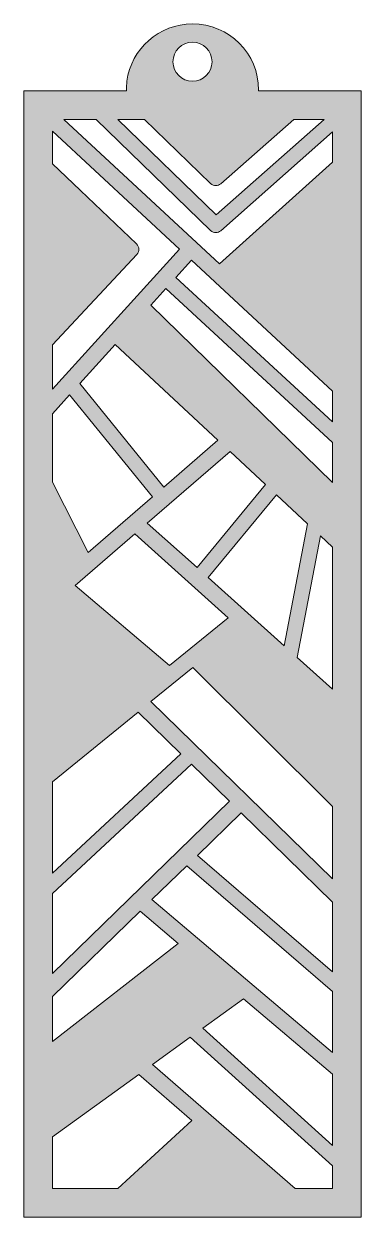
# Model space of a CAD drawing. Extents: x 1262 to 1738, y -1382 to 303.
import ezdxf

# ---------------------------------------------------------------- set-up
doc = ezdxf.new("R2010")
doc.units = 0
doc.header["$MEASUREMENT"] = 0
doc.layers.add('Layer 1', color=7, linetype='Continuous')

msp = doc.modelspace()

# ---------------------------------------------------------------- hatches: boundary and pattern name
at = {"layer": 'Layer 1', "true_color": 0x333644}
h = msp.add_hatch(color=159, dxfattribs=at)
h.dxf.hatch_style = 2
edge = h.paths.add_edge_path()
edge.add_spline(control_points=[(1593.3, 208.1), (1593.3, 208.1), (1593.3, 209.2), (1593.3, 209.2), (1593.3, 260.8), (1551.5, 302.6), (1499.9, 302.6), (1452.5, 302.6), (1413.3, 267.3), (1407.3, 221.6), (1406.8, 217.5), (1406.5, 213.4), (1406.5, 209.2), (1406.5, 209.2), (1406.5, 208.1), (1406.5, 208.1), (1406.5, 208.1), (1261.8, 208.1), (1261.8, 208.1), (1261.8, 208.1), (1261.8, -1382.2), (1261.8, -1382.2), (1261.8, -1382.2), (1738, -1382.2), (1738, -1382.2), (1738, -1382.2), (1738, 208.1), (1738, 208.1), (1738, 208.1), (1593.3, 208.1), (1593.3, 208.1)], knot_values=[0, 0, 0, 0, 1, 1, 1, 2, 2, 2, 3, 3, 3, 4, 4, 4, 5, 5, 5, 6, 6, 6, 7, 7, 7, 8, 8, 8, 9, 9, 9, 10, 10, 10, 10], degree=3, periodic=1)
edge = h.paths.add_edge_path()
edge.add_spline(control_points=[(1499.9, 276.8), (1515.1, 276.8), (1527.5, 264.4), (1527.5, 249.2), (1527.5, 233.9), (1515.1, 221.6), (1499.9, 221.6), (1484.7, 221.6), (1472.3, 233.9), (1472.3, 249.2), (1472.3, 264.4), (1484.7, 276.8), (1499.9, 276.8)], knot_values=[0, 0, 0, 0, 1, 1, 1, 2, 2, 2, 3, 3, 3, 4, 4, 4, 4], degree=3, periodic=1)
edge = h.paths.add_edge_path()
edge.add_spline(control_points=[(1432.3, 167.8), (1432.3, 167.8), (1525.5, 77.3), (1525.5, 77.3), (1527.5, 75.3), (1530.2, 74.3), (1532.8, 74.3), (1535.3, 74.3), (1537.8, 75.2), (1539.8, 77), (1539.8, 77), (1642.8, 167.8), (1642.8, 167.8), (1642.8, 167.8), (1686, 167.8), (1686, 167.8), (1686, 167.8), (1533.2, 33), (1533.2, 33), (1533.2, 33), (1394.4, 167.8), (1394.4, 167.8), (1394.4, 167.8), (1432.3, 167.8), (1432.3, 167.8)], knot_values=[0, 0, 0, 0, 1, 1, 1, 2, 2, 2, 3, 3, 3, 4, 4, 4, 5, 5, 5, 6, 6, 6, 7, 7, 7, 8, 8, 8, 8], degree=3, periodic=1)
edge = h.paths.add_edge_path()
edge.add_spline(control_points=[(1302.1, -150.5), (1302.1, -150.5), (1421.5, -23), (1421.5, -23), (1425.4, -18.8), (1425.2, -12.1), (1421, -8.1), (1421, -8.1), (1302.1, 105.2), (1302.1, 105.2), (1302.1, 105.2), (1302.1, 151), (1302.1, 151), (1302.1, 151), (1481.6, -15.4), (1481.6, -15.4), (1481.6, -15.4), (1302.1, -213.2), (1302.1, -213.2), (1302.1, -213.2), (1302.1, -150.5), (1302.1, -150.5)], knot_values=[0, 0, 0, 0, 1, 1, 1, 2, 2, 2, 3, 3, 3, 4, 4, 4, 5, 5, 5, 6, 6, 6, 7, 7, 7, 7], degree=3, periodic=1)
h.paths.add_polyline_path([(1334.2, -490.2), (1418.4, -417.5), (1550.4, -535.9), (1467.5, -603.2)])
h.paths.add_polyline_path([(1553.1, -301.3), (1603, -347.8), (1603, -347.8), (1506.3, -465.1), (1436.1, -402.2)])
h.paths.add_polyline_path([(1459.4, -351.4), (1340.8, -205.1), (1390.8, -150), (1535.9, -285.3)])
h.paths.add_polyline_path([(1522, -479.3), (1618.5, -362.3), (1618.5, -362.3), (1662.2, -403.1), (1629.3, -575.4)])
h.paths.add_polyline_path([(1302.1, -247.8), (1326.4, -221), (1443.4, -365.2), (1352.4, -443.8), (1302.1, -344.5)])
h.paths.add_polyline_path([(1302.1, -767.6), (1423.2, -669.2), (1483.4, -728.1), (1302.1, -896.5)])
h.paths.add_polyline_path([(1302.1, -925.3), (1498.6, -742.8), (1552.1, -795), (1302.1, -1038.1)])
h.paths.add_polyline_path([(1302.1, -1070.5), (1425.8, -950.2), (1479.6, -995.7), (1302.1, -1134.4)])
h.paths.add_polyline_path([(1302.1, -1342), (1302.1, -1268.9), (1423.9, -1180.9), (1498.9, -1246), (1394.7, -1342)])
h.paths.add_polyline_path([(1697.7, -1342), (1644.9, -1342), (1443.3, -1166.9), (1496.7, -1128.3), (1697.7, -1309.7)])
h.paths.add_polyline_path([(1697.7, -1281.2), (1514.3, -1115.6), (1572, -1073.9), (1697.7, -1180.3)])
h.paths.add_polyline_path([(1697.7, -1149.8), (1442.6, -933.9), (1491.7, -886.2), (1697.7, -1063.7)])
h.paths.add_polyline_path([(1697.7, -1035.8), (1506.9, -871.4), (1568.7, -811.3), (1697.7, -937.3)])
h.paths.add_polyline_path([(1697.7, -904.7), (1441.3, -654.4), (1500.5, -606.3), (1697.7, -802.4)])
h.paths.add_polyline_path([(1697.7, -636.8), (1647.7, -591.9), (1680.5, -420.1), (1697.7, -436.2)])
h.paths.add_polyline_path([(1697.7, -344.8), (1441.2, -94.5), (1462.4, -71.2), (1697.7, -288.3)])
h.paths.add_polyline_path([(1697.7, -259.5), (1476.6, -55.5), (1498.6, -31.2), (1697.7, -215.9)])
edge = h.paths.add_edge_path()
edge.add_spline(control_points=[(1697.7, 107.5), (1697.7, 107.5), (1538, -36.1), (1538, -36.1), (1538, -36.1), (1318.2, 167.8), (1318.2, 167.8), (1318.2, 167.8), (1364, 167.8), (1364, 167.8), (1364, 167.8), (1525.5, 11), (1525.5, 11), (1527.5, 9), (1530.2, 8), (1532.8, 8), (1535.3, 8), (1537.8, 8.9), (1539.8, 10.6), (1539.8, 10.6), (1697.7, 150), (1697.7, 150), (1697.7, 150), (1697.7, 107.5), (1697.7, 107.5)], knot_values=[0, 0, 0, 0, 1, 1, 1, 2, 2, 2, 3, 3, 3, 4, 4, 4, 5, 5, 5, 6, 6, 6, 7, 7, 7, 8, 8, 8, 8], degree=3, periodic=1)

# ---------------------------------------------------------------- linework, layer by layer
at = {"layer": 'Layer 1', "lineweight": 0}
for points in [[(1697.7, -259.5), (1476.6, -55.5), (1498.6, -31.2), (1697.7, -215.9), (1697.7, -259.5)], [(1697.7, -344.8), (1441.2, -94.5), (1462.4, -71.2), (1697.7, -288.3), (1697.7, -344.8)], [(1459.4, -351.4), (1340.8, -205.1), (1390.8, -150), (1535.9, -285.3), (1459.4, -351.4)], [(1302.1, -247.8), (1326.4, -221), (1443.4, -365.2), (1352.4, -443.8), (1302.1, -344.5), (1302.1, -247.8)], [(1553.1, -301.3), (1603, -347.8), (1603, -347.8), (1506.3, -465.1), (1436.1, -402.2), (1553.1, -301.3)], [(1522, -479.3), (1618.5, -362.3), (1618.5, -362.3), (1662.2, -403.1), (1629.3, -575.4), (1522, -479.3)], [(1334.2, -490.2), (1418.4, -417.5), (1550.4, -535.9), (1467.5, -603.2), (1334.2, -490.2)], [(1697.7, -636.8), (1647.7, -591.9), (1680.5, -420.1), (1697.7, -436.2), (1697.7, -636.8)], [(1697.7, -904.7), (1441.3, -654.4), (1500.5, -606.3), (1697.7, -802.4), (1697.7, -904.7)], [(1302.1, -767.6), (1423.2, -669.2), (1483.4, -728.1), (1302.1, -896.5), (1302.1, -767.6)], [(1302.1, -925.3), (1498.6, -742.8), (1552.1, -795), (1302.1, -1038.1), (1302.1, -925.3)], [(1697.7, -1035.8), (1506.9, -871.4), (1568.7, -811.3), (1697.7, -937.3), (1697.7, -1035.8)], [(1697.7, -1149.8), (1442.6, -933.9), (1491.7, -886.2), (1697.7, -1063.7), (1697.7, -1149.8)], [(1302.1, -1070.5), (1425.8, -950.2), (1479.6, -995.7), (1302.1, -1134.4), (1302.1, -1070.5)], [(1697.7, -1281.2), (1514.3, -1115.6), (1572, -1073.9), (1697.7, -1180.3), (1697.7, -1281.2)], [(1697.7, -1342), (1644.9, -1342), (1443.3, -1166.9), (1496.7, -1128.3), (1697.7, -1309.7), (1697.7, -1342)], [(1302.1, -1342), (1302.1, -1268.9), (1423.9, -1180.9), (1498.9, -1246), (1394.7, -1342), (1302.1, -1342)]]:
    msp.add_lwpolyline(points, dxfattribs=at)
for points, knots in [([(1593.3, 208.1), (1593.3, 208.1), (1593.3, 209.2), (1593.3, 209.2), (1593.3, 260.8), (1551.5, 302.6), (1499.9, 302.6), (1452.5, 302.6), (1413.3, 267.3), (1407.3, 221.6), (1406.8, 217.5), (1406.5, 213.4), (1406.5, 209.2), (1406.5, 209.2), (1406.5, 208.1), (1406.5, 208.1), (1406.5, 208.1), (1261.8, 208.1), (1261.8, 208.1), (1261.8, 208.1), (1261.8, -1382.2), (1261.8, -1382.2), (1261.8, -1382.2), (1738, -1382.2), (1738, -1382.2), (1738, -1382.2), (1738, 208.1), (1738, 208.1), (1738, 208.1), (1593.3, 208.1), (1593.3, 208.1)], [0, 0, 0, 0, 1, 1, 1, 2, 2, 2, 3, 3, 3, 4, 4, 4, 5, 5, 5, 6, 6, 6, 7, 7, 7, 8, 8, 8, 9, 9, 9, 10, 10, 10, 10]), ([(1499.9, 276.8), (1515.1, 276.8), (1527.5, 264.4), (1527.5, 249.2), (1527.5, 233.9), (1515.1, 221.6), (1499.9, 221.6), (1484.7, 221.6), (1472.3, 233.9), (1472.3, 249.2), (1472.3, 264.4), (1484.7, 276.8), (1499.9, 276.8)], [0, 0, 0, 0, 1, 1, 1, 2, 2, 2, 3, 3, 3, 4, 4, 4, 4]), ([(1697.7, 107.5), (1697.7, 107.5), (1538, -36.1), (1538, -36.1), (1538, -36.1), (1318.2, 167.8), (1318.2, 167.8), (1318.2, 167.8), (1364, 167.8), (1364, 167.8), (1364, 167.8), (1525.5, 11), (1525.5, 11), (1527.5, 9), (1530.2, 8), (1532.8, 8), (1535.3, 8), (1537.8, 8.9), (1539.8, 10.6), (1539.8, 10.6), (1697.7, 150), (1697.7, 150), (1697.7, 150), (1697.7, 107.5), (1697.7, 107.5)], [0, 0, 0, 0, 1, 1, 1, 2, 2, 2, 3, 3, 3, 4, 4, 4, 5, 5, 5, 6, 6, 6, 7, 7, 7, 8, 8, 8, 8]), ([(1432.3, 167.8), (1432.3, 167.8), (1525.5, 77.3), (1525.5, 77.3), (1527.5, 75.3), (1530.2, 74.3), (1532.8, 74.3), (1535.3, 74.3), (1537.8, 75.2), (1539.8, 77), (1539.8, 77), (1642.8, 167.8), (1642.8, 167.8), (1642.8, 167.8), (1686, 167.8), (1686, 167.8), (1686, 167.8), (1533.2, 33), (1533.2, 33), (1533.2, 33), (1394.4, 167.8), (1394.4, 167.8), (1394.4, 167.8), (1432.3, 167.8), (1432.3, 167.8)], [0, 0, 0, 0, 1, 1, 1, 2, 2, 2, 3, 3, 3, 4, 4, 4, 5, 5, 5, 6, 6, 6, 7, 7, 7, 8, 8, 8, 8]), ([(1302.1, -150.5), (1302.1, -150.5), (1421.5, -23), (1421.5, -23), (1425.4, -18.8), (1425.2, -12.1), (1421, -8.1), (1421, -8.1), (1302.1, 105.2), (1302.1, 105.2), (1302.1, 105.2), (1302.1, 151), (1302.1, 151), (1302.1, 151), (1481.6, -15.4), (1481.6, -15.4), (1481.6, -15.4), (1302.1, -213.2), (1302.1, -213.2), (1302.1, -213.2), (1302.1, -150.5), (1302.1, -150.5)], [0, 0, 0, 0, 1, 1, 1, 2, 2, 2, 3, 3, 3, 4, 4, 4, 5, 5, 5, 6, 6, 6, 7, 7, 7, 7])]:
    msp.add_open_spline(points, degree=3, knots=knots, dxfattribs=at)

doc.saveas('drawing.dxf')
